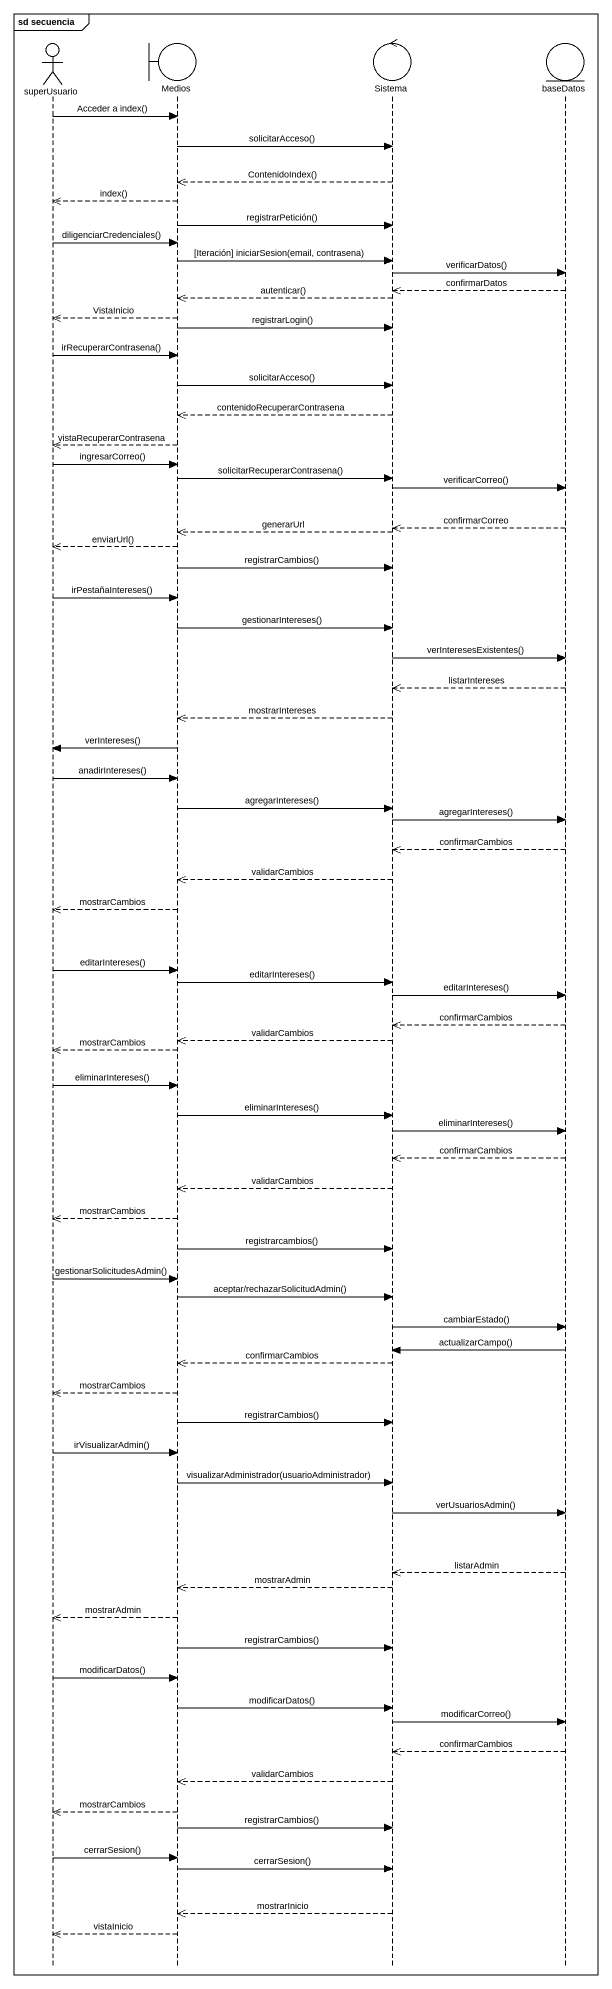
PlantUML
@startuml
mainframe sd secuencia
hide footbox
actor superUsuario
boundary Medios
control Sistema
entity baseDatos

superUsuario -> Medios : Acceder a index()
Medios -> Sistema : solicitarAcceso()
Sistema -->> Medios : ContenidoIndex()
Medios -->> superUsuario : index()
Medios -> Sistema : registrarPetición()
superUsuario -> Medios : diligenciarCredenciales()
Medios -> Sistema : [Iteración] iniciarSesion(email, contrasena)
Sistema -> baseDatos : verificarDatos()
baseDatos -->> Sistema : confirmarDatos
Sistema -->> Medios : autenticar()
Medios -->> superUsuario : VistaInicio
Medios -> Sistema : registrarLogin()
superUsuario -> Medios : irRecuperarContrasena()
Medios -> Sistema : solicitarAcceso()
Sistema -->> Medios : contenidoRecuperarContrasena
Medios -->> superUsuario : vistaRecuperarContrasena
superUsuario -> Medios : ingresarCorreo()
Medios -> Sistema : solicitarRecuperarContrasena()
Sistema -> baseDatos : verificarCorreo()
baseDatos -->> Sistema : confirmarCorreo
Sistema -->> Medios : generarUrl
Medios -->> superUsuario : enviarUrl()
Medios -> Sistema : registrarCambios()
superUsuario -> Medios : irPestañaIntereses()
Medios -> Sistema : gestionarIntereses()
Sistema -> baseDatos : verInteresesExistentes()
baseDatos -->> Sistema : listarIntereses
Sistema -->> Medios : mostrarIntereses
Medios -> superUsuario : verIntereses()
superUsuario -> Medios : anadirIntereses()
Medios -> Sistema : agregarIntereses()
Sistema -> baseDatos : agregarIntereses()
baseDatos -->> Sistema : confirmarCambios
Sistema -->> Medios : validarCambios
Medios -->> superUsuario : mostrarCambios
superUsuario -> Medios : editarIntereses()
Medios -> Sistema : editarIntereses()
Sistema -> baseDatos : editarIntereses()
baseDatos -->> Sistema : confirmarCambios
Sistema -->> Medios : validarCambios
Medios -->> superUsuario : mostrarCambios
superUsuario -> Medios : eliminarIntereses()
Medios -> Sistema : eliminarIntereses()
Sistema -> baseDatos : eliminarIntereses()
baseDatos -->> Sistema : confirmarCambios
Sistema -->> Medios : validarCambios
Medios -->> superUsuario : mostrarCambios
Medios -> Sistema : registrarcambios()
superUsuario -> Medios : gestionarSolicitudesAdmin()
Medios -> Sistema : aceptar/rechazarSolicitudAdmin()
Sistema -> baseDatos : cambiarEstado()
baseDatos -> Sistema : actualizarCampo()
Sistema -->> Medios : confirmarCambios
Medios -->> superUsuario : mostrarCambios
Medios -> Sistema : registrarCambios()
superUsuario -> Medios : irVisualizarAdmin()
Medios -> Sistema : visualizarAdministrador(usuarioAdministrador)
Sistema -> baseDatos : verUsuariosAdmin()
baseDatos -->> Sistema : listarAdmin
Sistema -->> Medios : mostrarAdmin
Medios -->> superUsuario : mostrarAdmin
Medios -> Sistema : registrarCambios()
superUsuario -> Medios : modificarDatos()
Medios -> Sistema : modificarDatos()
Sistema -> baseDatos : modificarCorreo()
baseDatos -->> Sistema : confirmarCambios
Sistema -->> Medios : validarCambios
Medios -->> superUsuario : mostrarCambios
Medios -> Sistema : registrarCambios()
superUsuario -> Medios : cerrarSesion()
Medios -> Sistema : cerrarSesion()
Sistema -->> Medios : mostrarInicio
Medios -->> superUsuario : vistaInicio
@enduml
